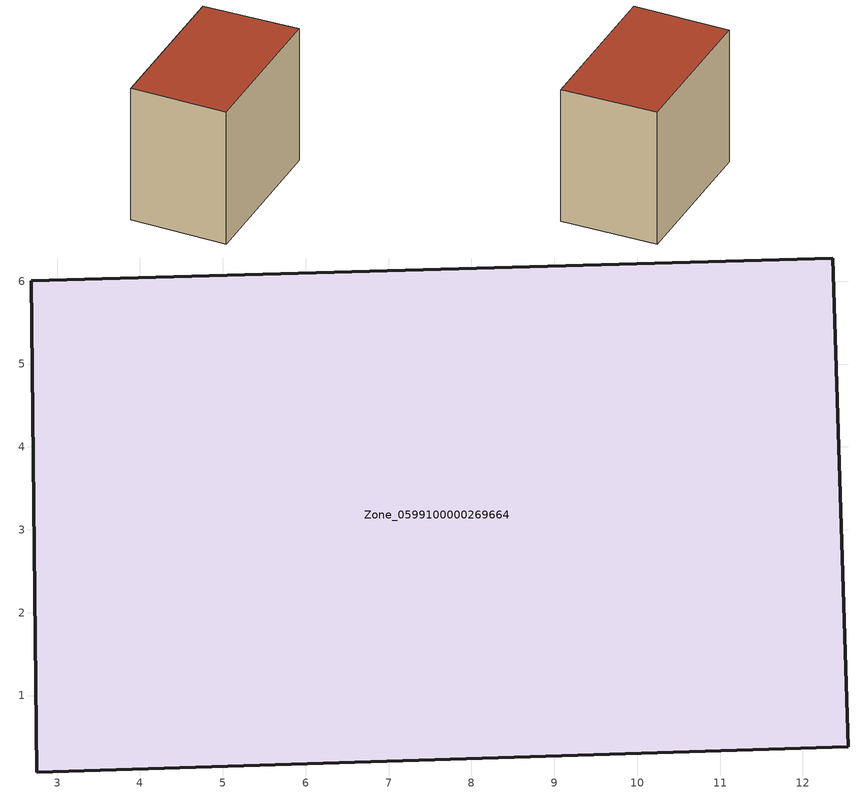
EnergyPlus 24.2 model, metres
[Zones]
Zone_0599100000269664
 floor ground (C_G): 2.75,0.08 2.69,6.01 12.36,6.28 12.55,0.38 z3.3
 wall outside (C_F): 12.36,6.28 2.69,6.01 2.75,0.08 12.55,0.38 12.36,6.28 z3.3:11.89
 roof outside (C_R): 2.69,6.01 2.75,0.08 12.55,0.38 12.36,6.28 z11.89
[BUILDING]
Pand.0599100000269664: North Axis=0; Terrain=City; Loads Convergence Tolerance Value=0.04; Temperature Convergence Tolerance Value=0.4; Solar Distribution=FullExterior; Maximum Number of Warmup Days=25; Minimum Number of Warmup Days=1
[Site:Location]
Rotterdam.The.Hague.AP_ZH_NLD Design_Conditions: Latitude=51.96; Longitude=4.45; Time Zone=1; Elevation=-4.5
[SITE:GROUNDTEMPERATURE:BUILDINGSURFACE]
18, 18, 18, 18, 18, 18, 18, 18, 18, 18, 18, 18
[MATERIAL] Thermal Absorptance=0.9; Solar Absorptance=0.7; Visible Absorptance=0.7
Name | Roughness | Thickness | Conductivity | Density | Specific Heat
G.TI.1975-1991 | MediumSmooth | 0.15 | 0.288461 | 540 | 1210
F.TI.1975-1991 | Rough | 0.3 | 0.230769 | 1920 | 840
R.TI.1975-1991 | MediumRough | 0.2 | 0.153846 | 1500 | 1000
[CONSTRUCTION]
C_G: G.TI.1975-1991
C_F: F.TI.1975-1991
C_R: R.TI.1975-1991
[ZONE]
Zone_0599100000269664: Type=1; Multiplier=1; Ceiling Height=Autocalculate; Volume=Autocalculate; Floor Area=autocalculate; Part of Total Floor Area=Yes
[ZONEINFILTRATION:DESIGNFLOWRATE]
Infil_Zone_0599100000269664: Zone or ZoneList or Space or SpaceList=Zone_0599100000269664; Schedule=AlwaysOn; Design Flow Rate Calculation Method=Flow/Area; Flow Rate per Floor Area=0.003; Constant Term Coefficient=1; Temperature Term Coefficient=0; Velocity Term Coefficient=0; Velocity Squared Term Coefficient=0
[HVACTEMPLATE:ZONE:IDEALLOADSAIRSYSTEM]
Zone_0599100000269664: Maximum Heating Supply Air Temperature=50; Minimum Cooling Supply Air Temperature=13; Maximum Heating Supply Air Humidity Ratio=0.0156; Minimum Cooling Supply Air Humidity Ratio=0.0077; Heating Limit=NoLimit; Cooling Limit=NoLimit; Dehumidification Control Type=ConstantSensibleHeatRatio; Cooling Sensible Heat Ratio=0.7; Dehumidification Setpoint=60; Humidification Control Type=None; Humidification Setpoint=30; Outdoor Air Method=None; Outdoor Air Flow Rate per Person=0.00944; Outdoor Air Flow Rate per Zone Floor Area=0; Outdoor Air Flow Rate per Zone=0; Demand Controlled Ventilation Type=None; Outdoor Air Economizer Type=NoEconomizer; Heat Recovery Type=None; Sensible Heat Recovery Effectiveness=0.7; Latent Heat Recovery Effectiveness=0.65
[ZONECONTROL:THERMOSTAT]
ThermostatControl_Zone_0599100000269664: Zone or ZoneList=Zone_0599100000269664; Control Type Schedule=DualSetpointControlType; Control 1=Thermostat_Zone_0599100000269664; Temperature Difference Between Cutout And Setpoint=0
[THERMOSTATSETPOINT:DUALSETPOINT]
Thermostat_Zone_0599100000269664: Heating Setpoint Temperature Schedule=HeatingSetpoint_Zone_0599100000269664; Cooling Setpoint Temperature Schedule=CoolingSetpoint_Zone_0599100000269664
[SCHEDULE:COMPACT]
HeatingSetpoint_Zone_0599100000269664: Through: 12/31, For: AllDays, Until: 24:00, 21
CoolingSetpoint_Zone_0599100000269664: Through: 12/31, For: AllDays, Until: 24:00, 24
DualSetpointControlType: Through: 12/31, For: AllDays, Until: 24:00, 4
AlwaysOn: Through: 12/31, For: AllDays, Until: 24:00, 1
